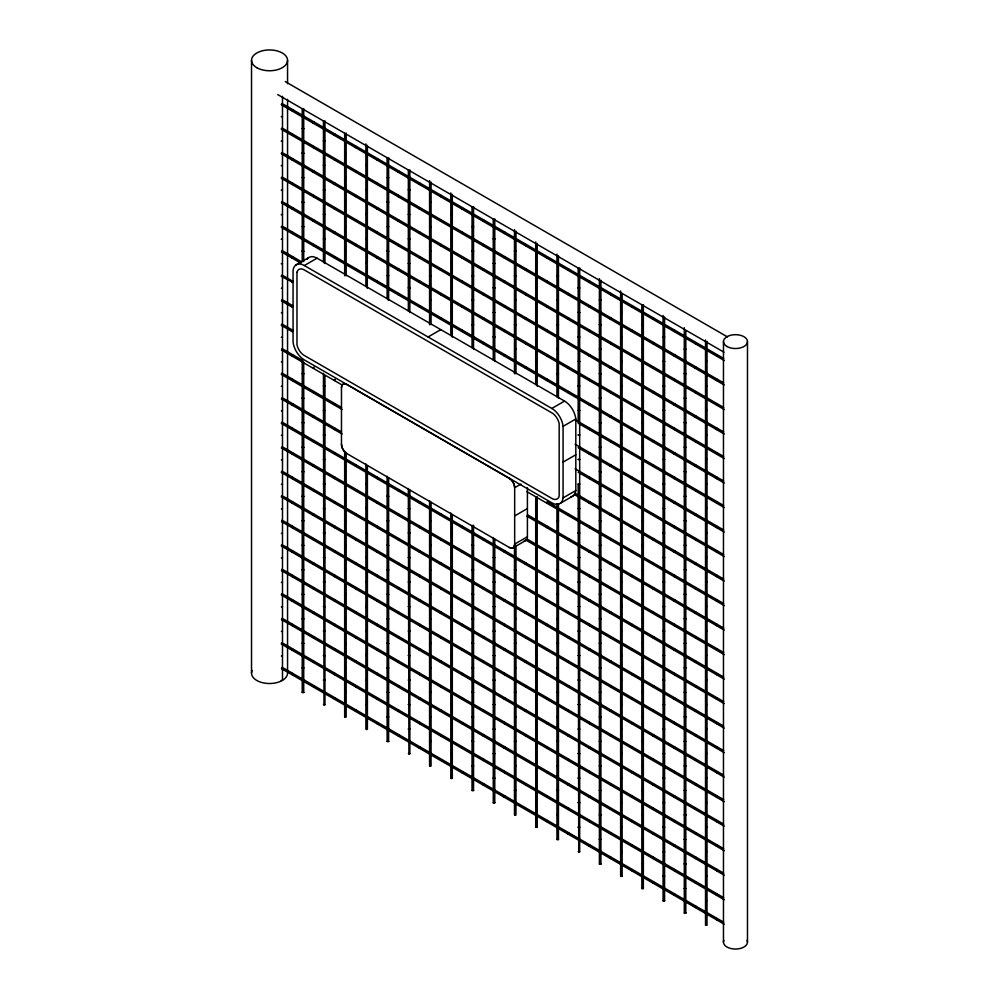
<?xml version="1.0" encoding="UTF-8"?>
<svg xmlns="http://www.w3.org/2000/svg" width="999" height="999" viewBox="0 0 999 999"><rect width="100%" height="100%" fill="white"/><g stroke="black" fill="none" stroke-linecap="round" stroke-linejoin="round"><path stroke-width="1.5" d="M335.327 575.861C334.815 574 333.591 577.922 335.189 576.211M356.556 490.072L355.656 489.985L356.168 490.721M420.229 575.849C419.717 573.988 418.494 577.922 420.092 576.211M441.458 759.69L440.571 759.602L441.083 760.339M505.132 575.849C504.632 573.988 503.409 577.922 504.994 576.211M526.361 759.69L525.474 759.602L525.986 760.339M526.361 808.703L525.474 808.628L525.986 809.352M547.589 673.9L546.815 673.651L546.94 674.7M590.047 575.849C589.56 573.988 588.299 577.922 589.909 576.211M611.276 441.046L610.389 440.959L610.901 441.695M611.276 490.059L610.389 489.985L610.901 490.709M611.276 759.677L610.389 759.602L610.901 760.339M611.276 808.703L610.389 808.628L610.901 809.352M632.492 673.9L631.718 673.651L631.843 674.7M674.949 575.849C674.462 573.988 673.201 577.922 674.812 576.211M696.178 441.046L695.292 440.959L695.804 441.695M696.178 490.059L695.292 489.985L695.804 490.709M696.178 759.677L695.292 759.602L695.804 760.326M696.178 808.703L695.292 808.628L695.804 809.352M717.407 673.9L716.633 673.651L716.758 674.7M282.492 508.591L281.368 508.966M282.492 533.104L281.368 533.478M346.154 275.849L346.178 133.104M282.492 557.604L281.368 557.979M282.492 582.117L281.368 582.492M282.492 606.63L281.368 607.005M282.492 631.143L281.368 631.518M282.492 655.656L281.368 656.031M367.395 145.355L367.295 288.212M282.492 668.343L282.492 680.169L281.219 680.469M302.222 692.419L303.721 692.419L302.222 692.419L302.222 361.963M324.95 694.33L324.95 704.67L324.001 705.094L323.451 373.351M346.178 657.567L346.154 717.045L344.892 717.232L345.229 716.508M452.285 337.125L452.31 194.38M367.395 619.318L367.395 729.183L366.645 729.62L365.896 729.183L365.896 463.998M387.125 741.433L388.623 741.433L387.125 741.433L387.125 476.261M409.852 743.356L409.852 753.696L408.916 754.108L408.354 488.511M431.081 657.567L431.056 766.058L429.795 766.258L430.132 765.534M537.187 386.138L537.212 243.406M452.31 619.318L452.31 778.209L451.56 778.633L450.811 778.209L450.811 513.024M472.04 790.459L473.538 790.459L472.04 790.459L472.04 525.274M493.281 802.821L494.767 802.709L493.281 802.821L493.256 537.524M578.171 484.078L579.67 484.078L578.171 484.078L578.721 852.159L579.67 851.735L579.67 841.395M515.984 657.567L515.959 815.084L514.71 815.271L515.047 814.547M535.739 827.334L537.212 827.222L535.739 827.334L535.714 496.765L526.76 491.595M556.942 839.485L558.441 839.485L556.942 839.485L556.942 503.721M578.171 851.735L579.67 851.735M599.4 863.985L600.899 863.985L599.4 863.985L599.4 278.684M620.641 876.36L622.127 876.248L620.641 876.36L620.616 290.946M641.845 888.498L643.344 888.498L641.845 888.498L641.845 304.683M663.099 900.873L664.572 900.761L663.099 900.873L663.074 315.459M684.303 913.011L685.801 913.011L684.303 913.011L684.303 327.709M707.03 341.446L707.005 925.374L705.744 924.962M335.264 159.353C335.189 157.118 333.379 161.201 335.189 159.528M335.264 208.379C335.189 206.144 333.379 210.227 335.189 208.554M420.179 208.366C420.092 206.144 418.281 210.227 420.092 208.554M335.264 527.01C335.189 524.787 333.379 528.871 335.189 527.185M420.179 527.01C420.092 524.787 418.281 528.871 420.092 527.185M589.997 477.984C589.934 475.761 588.086 479.845 589.909 478.159M589.997 527.01C589.934 524.787 588.086 528.858 589.909 527.185M674.899 477.984C674.837 475.761 673.001 479.845 674.812 478.159M674.899 527.01C674.837 524.787 673.001 528.858 674.812 527.185M589.997 845.654C589.86 843.406 588.136 847.514 589.909 845.828M674.899 845.654C674.762 843.406 673.039 847.514 674.812 845.828M674.899 894.667C674.762 892.432 673.039 896.54 674.812 894.842M335.189 233.054C335.739 230.632 333.104 234.303 335.077 233.217M420.092 233.054C420.641 230.632 418.019 234.303 419.98 233.217M420.092 282.08C420.641 279.658 418.019 283.316 419.98 282.242M504.994 233.054C505.544 230.632 502.922 234.303 504.895 233.217M335.189 600.724C335.714 598.326 333.117 601.947 335.077 600.886M504.994 282.08C505.544 279.658 502.922 283.316 504.895 282.242M420.092 551.698C420.754 549.462 418.007 552.522 419.855 551.997M420.092 600.724C420.629 598.326 418.019 601.947 419.98 600.874M589.909 282.08C590.459 279.683 587.824 283.316 589.797 282.242M504.994 551.698C505.669 549.462 502.909 552.522 504.757 551.997M504.994 600.724C505.531 598.326 502.922 601.947 504.895 600.874M589.909 551.698C590.596 549.462 587.812 552.522 589.672 551.997M589.909 600.711C590.459 598.326 587.824 601.947 589.797 600.874M674.812 551.698C675.499 549.462 672.714 552.522 674.575 551.997M674.812 600.711C675.374 598.326 672.739 601.947 674.7 600.874M281.481 128.297L281.368 129.321M281.481 177.31L281.368 178.346M281.481 226.336L281.368 227.36M292.732 331.106L292.095 331.568L281.743 325.624M281.481 495.954L281.368 496.978M281.481 544.979L281.368 546.003M557.042 300.025L557.892 300.662L557.892 299.825M557.042 349.051L557.892 349.687L557.892 348.851M323.476 704.557L324.95 704.67M641.945 349.051L642.794 349.687L642.794 348.851M641.945 398.077L642.794 398.701L642.794 397.864M408.379 753.583L409.852 753.696M641.945 447.09L642.794 447.727L642.794 446.89M451.024 753.383L451.56 754.133L452.085 753.383M642.07 496.028L642.794 496.753L642.794 495.916M557.042 618.668L557.892 619.305L557.892 618.468M450.836 778.096L452.31 778.209M557.042 667.694L557.892 668.319L557.892 667.482M557.042 716.708L557.892 717.344L557.892 716.508M535.939 753.383L536.463 754.12L537 753.383M641.945 618.668L642.794 619.305L642.794 618.468M535.939 777.896L536.463 778.633L537 777.896M557.042 765.734L557.892 766.37L557.892 765.534M535.939 802.409L536.463 803.146L537 802.409M641.945 667.694L642.794 668.319L642.794 667.482M641.945 716.708L642.794 717.344L642.794 716.508M620.841 777.896L621.378 778.633L621.902 777.896M641.945 765.734L642.794 766.37L642.794 765.534M620.841 802.409L621.378 803.146L621.902 802.409M620.841 826.922L621.378 827.659L621.902 826.922M620.841 851.423L621.378 852.172L621.902 851.423M705.744 777.896L706.281 778.633L706.805 777.896M705.744 802.409L706.281 803.146L706.805 802.409M705.744 826.922L706.281 827.659L706.805 826.922M705.744 851.423L706.281 852.172L706.805 851.423M705.744 875.936L706.281 876.672L706.805 875.936M705.744 900.449L706.281 901.185L706.805 900.449M281.606 275.225L281.281 276.311M292.62 282.242L281.743 276.598M281.606 593.868L281.368 595.029M281.606 642.881L281.281 643.968M366.121 165.135L366.645 165.871L367.182 165.135M366.121 189.648L366.645 190.384L367.182 189.648M366.121 214.148L366.645 214.897L367.182 214.148M366.121 238.661L366.645 239.398L367.182 238.661M366.121 263.174L366.645 263.911L367.182 263.174M451.024 214.148L451.56 214.897L452.085 214.148M451.024 238.661L451.56 239.398L452.085 238.661M451.024 263.174L451.56 263.911L452.085 263.174M451.024 287.687L451.56 288.424L452.085 287.687M451.024 312.2L451.56 312.937L452.085 312.2M535.939 263.174L536.463 263.911L537 263.174M535.939 287.687L536.463 288.424L537 287.687M535.939 312.2L536.463 312.937L537 312.2M535.939 336.7L536.463 337.45L537 336.7M366.121 483.766L366.645 484.515L367.182 483.766M535.939 361.213L536.463 361.95L537 361.213M620.841 312.188L621.378 312.937L621.902 312.188M366.121 508.279L366.645 509.015L367.182 508.279M620.841 336.7L621.378 337.45L621.902 336.7M366.121 532.792L366.645 533.528L367.182 532.792M620.841 361.213L621.378 361.95L621.902 361.213M366.121 557.305L366.645 558.041L367.182 557.305M620.841 385.726L621.378 386.463L621.902 385.726M366.121 581.818L366.645 582.554L367.182 581.818M451.024 532.792L451.56 533.528L452.085 532.792M620.841 410.239L621.378 410.976L621.902 410.239M366.121 606.318L366.645 607.067L367.182 606.318M705.744 361.213L706.281 361.95L706.805 361.213M451.024 557.305L451.56 558.041L452.085 557.305M620.841 434.752L621.378 435.489L621.902 434.752M366.121 630.831L366.645 631.58L367.182 630.831M535.939 508.279L536.463 509.015L537 508.279M705.744 385.726L706.281 386.463L706.805 385.726M451.024 581.818L451.56 582.554L452.085 581.818M620.841 459.253L621.378 460.002L621.902 459.253M366.121 655.344L366.645 656.081L367.182 655.344M535.939 532.792L536.463 533.528L537 532.792M705.744 410.239L706.281 410.976L706.805 410.239M451.024 606.318L451.56 607.067L452.085 606.318M620.841 483.766L621.378 484.503L621.902 483.766M366.121 679.857L366.645 680.594L367.182 679.857M535.939 557.305L536.463 558.041L537 557.305M705.744 434.752L706.281 435.489L706.805 434.752M451.024 630.831L451.56 631.568L452.085 630.831M620.841 508.279L621.378 509.015L621.902 508.279M366.121 704.37L366.645 705.107L367.182 704.37M535.939 581.818L536.463 582.554L537 581.818M705.744 459.253L706.281 460.002L706.805 459.253M451.024 655.344L451.56 656.081L452.085 655.344M620.841 532.792L621.378 533.528L621.902 532.792M535.939 606.318L536.463 607.067L537 606.318M705.744 483.766L706.281 484.503L706.805 483.766M451.024 679.857L451.56 680.594L452.085 679.857M620.841 557.305L621.378 558.041L621.902 557.305M535.939 630.831L536.463 631.568L537 630.831M705.744 508.279L706.281 509.015L706.805 508.279M451.024 704.37L451.56 705.107L452.085 704.37M620.841 581.805L621.378 582.554L621.902 581.805M535.939 655.344L536.463 656.081L537 655.344M705.744 532.792L706.281 533.528L706.805 532.792M451.024 728.883L451.56 729.62L452.085 728.883M620.841 606.318L621.378 607.067L621.902 606.318M535.939 679.857L536.463 680.594L537 679.857M705.744 557.305L706.281 558.041L706.805 557.305M620.841 630.831L621.378 631.568L621.902 630.831M535.939 704.37L536.463 705.107L537 704.37M705.744 581.805L706.281 582.554L706.805 581.805M620.841 655.344L621.378 656.081L621.902 655.344M535.939 728.87L536.463 729.62L537 728.87M705.744 606.318L706.281 607.055L706.805 606.318M620.841 679.857L621.378 680.594L621.902 679.857M705.744 630.831L706.281 631.568L706.805 630.831M620.841 704.37L621.378 705.107L621.902 704.37M705.744 655.344L706.281 656.081L706.805 655.344M620.841 728.87L621.378 729.62L621.902 728.87M705.744 679.857L706.281 680.594L706.805 679.857M620.841 753.383L621.378 754.12L621.902 753.383M557.155 814.66L557.892 815.384L557.892 814.547M705.744 704.37L706.281 705.107L706.805 704.37M705.744 728.87L706.281 729.62L706.805 728.87M705.744 753.383L706.281 754.12L706.805 753.383M642.07 814.66L642.794 815.384L642.794 814.547M281.743 324.151L281.281 325.324M313.723 368.169L313.124 367.607L314.098 367.195M483.541 319.143L482.942 318.594L483.916 318.169M568.443 319.143L567.844 318.581L568.818 318.169M653.346 319.143L652.747 318.581L653.721 318.169M313.723 686.8L313.124 686.251L314.098 685.838M398.626 686.8L398.027 686.251L399.001 685.838M483.541 686.8L482.942 686.251L483.916 685.838M568.443 686.8L567.844 686.251L568.818 685.838M653.346 686.8L652.747 686.251L653.721 685.838M295.866 265.022L308.604 257.667M575.811 490.546L563.074 497.902A16.046 9.266 60 0 1 551.823 502.809L304.32 359.902A16.046 9.266 60 0 1 293.069 342.02L293.069 270.442A16.046 9.266 60 0 1 304.32 265.547L317.058 258.192L564.56 401.086A16.046 9.266 60 0 1 575.811 418.981L575.811 490.546A16.046 9.266 60 0 1 570.966 496.865M428.072 336.988L440.809 329.633M304.32 265.547L551.823 408.441L564.56 401.086M563.074 497.902L563.074 426.336L575.811 418.981M521.041 484.053L514.672 487.724L514.672 544.193A7.817 4.508 60 0 1 509.365 547.502L346.778 453.534A7.505 4.333 60 0 1 341.471 444.193L341.471 387.724A7.817 4.508 60 0 1 346.778 384.415L509.365 478.384A7.817 4.508 60 0 1 514.672 487.824A7.505 4.333 60 0 0 509.365 478.296M563.074 462.112L575.811 454.757M514.672 515.921L527.41 508.566M560.277 503.321L573.014 495.966M527.41 487.799L527.41 536.75L514.672 544.105A7.505 4.333 60 0 1 509.365 547.415M513.199 547.739L525.936 540.384M642.22 544.979C640.784 546.178 644.692 545.704 642.794 544.93M642.22 863.611C640.771 864.747 644.705 864.422 642.794 863.573M398.489 270.217L398.114 269.393L399.026 269.305M483.404 270.217L483.017 269.393L483.928 269.305M281.88 373.114L281.281 374.35M568.306 270.217L567.932 269.393L568.831 269.305M281.88 422.127L281.281 423.376M313.586 637.886L313.124 637.225L314.098 636.813M398.489 637.886L398.027 637.225L399.001 636.813M483.404 637.886L482.942 637.225L483.916 636.813M568.306 637.874L567.844 637.225L568.818 636.813M653.209 637.874L652.747 637.225L653.721 636.813M345.229 177.273C343.356 178.059 347.215 178.521 345.804 177.322M345.229 250.811L345.055 251.598L346.079 251.011M430.132 250.811L429.957 251.598L430.981 251.011M430.132 299.825L429.957 300.624L430.981 300.025M515.047 299.825L515.047 300.662L515.884 300.025M515.047 348.851L514.86 349.638L515.884 349.051M345.229 495.916L345.229 496.753L345.954 496.028M345.229 544.93C343.294 545.916 347.552 545.916 345.617 544.93M430.132 544.93C428.196 545.978 432.467 545.879 430.519 544.93M345.229 569.442L345.055 570.242L346.079 569.642M557.492 544.93C555.556 545.978 559.827 545.879 557.892 544.93M345.229 618.468L345.055 619.255L346.079 618.668M430.132 618.468L429.957 619.255L430.981 618.668M515.047 618.468L514.86 619.255L515.884 618.668M345.229 667.494L345.055 668.281L346.079 667.694M430.132 667.482L429.957 668.281L430.981 667.694M515.047 667.482L514.86 668.281L515.884 667.694M430.132 716.508L429.957 717.307L430.981 716.708M515.047 716.508L514.86 717.307L515.959 716.82M515.047 765.534L514.86 766.32L515.959 765.833M282.005 103.484L281.231 104.62M282.005 152.497L281.231 153.634M282.005 201.523L281.481 202.884M282.118 250.574L281.481 251.91M282.118 299.6L281.481 300.936M281.743 301.111L291.983 307.03L292.732 306.593L292.732 305.719L282.492 299.812L282.492 276.174M282.118 348.614L281.481 349.95M292.22 356.069L291.983 355.182L292.882 355.095M546.94 356.069L546.815 355.02L547.614 355.082M631.843 356.069L631.718 355.02L632.517 355.082M716.758 356.069L716.633 355.02L717.419 355.082M292.22 405.094L292.095 404.046L292.882 404.108M631.843 405.082L631.718 404.033L632.517 404.108M716.758 405.082L716.52 404.195L717.419 404.108M282.005 471.141L281.231 472.277M282.005 520.154L281.606 521.515M547.34 501.773L546.703 503.109L547.452 501.81L556.418 506.98M282.005 569.18L281.481 570.554M282.118 667.257L281.481 668.593M377.123 723.726L376.998 722.677L377.797 722.752M462.038 723.726L461.9 722.677L462.699 722.752M546.94 723.726L546.703 722.839L547.614 722.752M631.843 723.726L631.605 722.839L632.517 722.752M716.758 723.726L716.633 722.677L717.419 722.752M462.038 772.751L461.8 771.865L462.699 771.765M546.94 772.751L546.703 771.865L547.614 771.765M631.843 772.751L631.605 771.865L632.517 771.765M716.758 772.751L716.52 771.852L717.419 771.765M324.2 263.049L324.85 263.261M388.074 299.825L388.623 300.249L388.623 165.871M281.368 288.361L282.467 287.874M281.368 312.874L282.467 312.387M281.368 337.387L282.467 336.9M281.368 361.9L282.467 361.413M281.368 386.413L282.467 385.926M281.368 410.926L282.467 410.439M281.368 435.427L282.467 434.94M281.368 459.94L282.467 459.453M281.368 484.453L282.467 483.966M292.819 281.293L292.095 282.542M292.732 305.719L292.095 307.055M292.819 330.319L292.095 331.568M281.368 398.938L282.205 397.714M281.368 447.964L282.205 446.74M282.118 618.231L281.481 619.567M281.219 116.721L282.467 116.309M281.219 141.234L282.467 140.822M281.219 165.747L282.467 165.322M281.219 190.26L282.467 189.835M281.219 214.76L282.467 214.348M281.219 239.273L282.467 238.861M281.219 263.786L282.467 263.374M285.252 81.593L727.459 336.9M277.747 94.593L724 352.222M345.429 140.06L282.492 103.734L282.492 96.341M346.178 140.497L366.645 152.31M367.395 152.747L430.332 189.086M431.081 189.51L451.56 201.336M452.31 201.773L515.234 238.099M515.984 238.536L556.418 261.875M557.692 262.612L641.321 310.889M642.594 311.638L723.663 358.441M281.743 105.032L724.2 360.477M366.645 176.823L282.492 128.234L282.492 104.595M367.395 177.26L451.56 225.849M452.31 226.286L536.463 274.862M537.212 275.299L556.418 286.388M557.692 287.125L621.378 323.888M622.127 324.325L641.321 335.402M642.594 336.139L706.281 372.914M707.03 373.339L723.663 382.942M281.743 129.533L724.2 384.99M345.429 189.086L282.492 152.747L282.492 129.108M346.178 189.51L366.645 201.336M367.395 201.773L430.332 238.099M431.081 238.536L515.234 287.125M515.984 287.562L556.418 310.889M557.692 311.638L641.321 359.915M642.594 360.651L723.663 407.455M281.743 154.046L724.2 409.503M366.645 225.849L282.492 177.26L282.492 153.621M367.395 226.286L451.56 274.862M452.31 275.299L536.463 323.888M537.212 324.325L556.418 335.402M557.692 336.139L621.378 372.914M622.127 373.339L641.321 384.428M642.594 385.164L706.281 421.928M707.03 422.365L723.663 431.968M281.743 178.559L724.2 434.003M345.429 238.099L282.492 201.773L282.492 178.122M346.178 238.536L430.332 287.125M431.081 287.562L556.418 359.915M557.692 360.651L641.321 408.941M642.594 409.677L723.663 456.481M281.743 203.072L724.2 458.516M366.645 274.875L282.492 226.286L282.492 202.635M367.395 275.299L451.56 323.888M452.31 324.325L536.463 372.914M537.212 373.339L556.418 384.428M557.692 385.164L621.378 421.928M622.127 422.365L641.321 433.454M642.594 434.19L706.281 470.954M707.03 471.391L723.663 480.994M281.743 227.585L724.2 483.029M301.686 261.875L282.492 250.786L282.492 227.148M575.074 419.717L641.321 457.954M642.594 458.703L706.281 495.467M707.03 495.891L723.663 505.506M281.743 252.098L300.936 263.174M578.171 423.226L724.2 507.542M292.732 281.219L282.492 275.299L282.492 251.661M575.074 444.23L621.378 470.954M622.127 471.391L641.321 482.467M642.594 483.204L706.281 519.98M707.03 520.404L723.663 530.007M578.171 447.739L724.2 532.055M575.074 468.731L621.378 495.467M622.127 495.891L641.321 506.98M642.594 507.717L706.281 544.48M707.03 544.917L723.663 554.52M578.171 472.252L724.2 556.555M292.732 330.232L282.492 324.325L282.492 300.687M575.074 493.244L621.378 519.98M622.127 520.404L641.321 531.493M642.594 532.23L723.663 579.033M574.325 494.542L724.2 581.068M302.972 360.651L282.492 348.838L282.492 325.187M557.692 507.717L621.378 544.48M622.127 544.917L641.321 556.006M642.594 556.743L706.281 593.506M707.03 593.943L723.663 603.546M281.743 350.137L342.108 384.99M536.463 497.202L724.2 605.581M341.583 407.467L282.492 373.351L282.492 349.7M527.509 514.797L536.463 519.98M537.212 520.404L556.418 531.493M557.692 532.23L641.321 580.506M642.594 581.256L723.663 628.059M281.743 374.65L342.108 409.503M526.76 516.108L724.2 630.094M341.583 431.968L282.492 397.852L282.492 374.213M527.509 539.31L536.463 544.48M537.212 544.917L556.418 556.006M557.692 556.743L621.378 593.506M622.127 593.943L641.321 605.019M642.594 605.756L706.281 642.532M707.03 642.956L723.663 652.559M281.743 399.15L342.108 434.016M525.474 539.872L724.2 654.607M345.429 458.703L282.492 422.365L282.492 398.726M346.178 459.128L366.645 470.954M367.395 471.391L430.332 507.717M431.081 508.154L451.56 519.98M452.31 520.404L515.234 556.743M515.984 557.18L536.463 568.993M537.212 569.43L556.418 580.506M557.692 581.256L641.321 629.532M642.594 630.269L723.663 677.072M281.743 423.663L724.2 679.12M366.645 495.467L282.492 446.878L282.492 423.239M367.395 495.904L451.56 544.492M452.31 544.917L536.463 593.506M537.212 593.943L556.418 605.019M557.692 605.756L621.378 642.532M622.127 642.956L641.321 654.045M642.594 654.782L706.281 691.545M707.03 691.982L723.663 701.585M281.743 448.176L724.2 703.621M345.429 507.717L282.492 471.391L282.492 447.739M346.178 508.154L366.645 519.98M367.395 520.404L430.332 556.743M431.081 557.18L451.56 568.993M452.31 569.43L515.234 605.769M515.984 606.193L556.418 629.532M557.692 630.269L641.321 678.558M642.594 679.295L723.663 726.098M281.743 472.689L724.2 728.134M366.645 544.492L282.492 495.904L282.492 472.252M367.395 544.917L451.56 593.506M452.31 593.943L536.463 642.532M537.212 642.956L556.418 654.045M557.692 654.782L621.378 691.545M622.127 691.982L641.321 703.071M642.594 703.808L706.281 740.571M707.03 741.008L723.663 750.611M281.743 497.202L724.2 752.647M345.429 556.743L282.492 520.404L282.492 496.765M346.178 557.18L366.645 568.993M367.395 569.43L430.332 605.769M431.081 606.193L556.418 678.558M557.692 679.295L641.321 727.572M642.594 728.321L723.663 775.124M281.743 521.715L724.2 777.16M366.645 593.506L282.492 544.917L282.492 521.278M367.395 593.943L451.56 642.532M452.31 642.956L536.463 691.545M537.212 691.982L556.418 703.071M557.692 703.808L621.378 740.571M622.127 741.008L641.321 752.085M642.594 752.821L706.281 789.597M707.03 790.022L723.663 799.625M281.743 546.216L724.2 801.673M345.429 605.769L282.492 569.43L282.492 545.791M346.178 606.193L556.418 727.572M557.692 728.321L641.321 776.598M642.594 777.334L723.663 824.138M281.743 570.729L724.2 826.173M366.645 642.532L282.492 593.943L282.492 570.304M367.395 642.969L451.56 691.545M452.31 691.982L536.463 740.571M537.212 741.008L556.418 752.085M557.692 752.821L621.378 789.597M622.127 790.022L641.321 801.111M642.594 801.847L706.281 838.611M707.03 839.048L723.663 848.651M281.743 595.242L724.2 850.686M556.418 776.598L282.492 618.456L282.492 594.805M557.692 777.334L641.321 825.624M642.594 826.36L706.281 863.124M707.03 863.561L723.663 873.163M281.743 619.755L724.2 875.199M366.645 691.545L282.492 642.969L282.492 619.318M367.395 691.982L451.56 740.571M452.31 741.008L515.234 777.334M515.984 777.771L536.463 789.597M537.212 790.022L556.418 801.111M557.692 801.847L621.378 838.611M622.127 839.048L641.321 850.124M642.594 850.873L706.281 887.636M707.03 888.061L723.663 897.676M281.743 644.268L724.2 899.712M556.418 825.624L282.492 667.469L282.492 643.831M557.692 826.36L621.378 863.124M622.127 863.561L641.321 874.637M642.594 875.374L706.281 912.149M707.03 912.574L723.663 922.189M281.743 668.781L724.2 924.225M431.056 324.65L431.081 289.897M747.477 341.608L747.477 942.119M723.463 341.608L723.463 942.119M705.531 339.96L705.531 925.261M685.801 330.669L685.801 361.089M685.801 361.95L685.801 483.641M685.801 484.503L685.801 532.667M685.801 533.528L685.801 581.68M685.801 582.554L685.801 607.055M685.801 608.541L685.801 630.706M685.801 631.568L685.801 656.081M685.801 657.554L685.801 679.732M685.801 680.594L685.801 728.746M685.801 729.62L685.801 802.284M685.801 803.146L685.801 851.298M685.801 852.172L685.801 900.324M685.801 901.185L685.801 913.011M664.572 316.933L664.572 325.187M664.572 326.661L664.572 348.838M664.572 349.7L664.572 374.213M664.572 375.686L664.572 397.852M664.572 398.726L664.572 423.226M664.572 424.712L664.572 446.878M664.572 447.739L664.572 472.252M664.572 473.726L664.572 618.456M664.572 619.318L664.572 667.469M664.572 668.343L664.572 692.844M664.572 694.33L664.572 716.495M664.572 717.357L664.572 741.87M664.572 743.343L664.572 765.509M664.572 766.383L664.572 790.896M664.572 792.369L664.572 839.909M664.572 841.395L664.572 900.761M643.344 304.683L643.344 483.641M643.344 484.503L643.344 532.667M643.344 533.528L643.344 802.284M643.344 803.146L643.344 851.298M643.344 852.172L643.344 888.498M622.127 293.906L622.127 876.248M600.899 280.17L600.899 288.424M600.899 289.897L600.899 312.063M600.899 312.937L600.899 361.089M600.899 361.95L600.899 483.641M600.899 484.503L600.899 532.667M600.899 533.528L600.899 581.68M600.899 582.554L600.899 607.067M600.899 608.541L600.899 630.706M600.899 631.568L600.899 656.081M600.899 657.567L600.899 679.732M600.899 680.594L600.899 728.746M600.899 729.62L600.899 802.284M600.899 803.146L600.899 851.298M600.899 852.172L600.899 863.985M579.67 267.907L579.67 299.812M579.67 300.674L579.67 325.187M579.67 326.661L579.67 348.838M579.67 349.7L579.67 374.213M579.67 375.686L579.67 397.852M579.67 398.726L579.67 423.226M579.67 424.712L579.67 446.878M579.67 447.739L579.67 472.252M579.67 473.726L579.67 618.456M579.67 619.318L579.67 667.469M579.67 668.343L579.67 692.844M579.67 694.33L579.67 716.495M579.67 717.357L579.67 741.87M579.67 743.343L579.67 765.509M579.67 766.383L579.67 790.896M579.67 792.369L579.67 814.535M579.67 815.409L579.67 839.909M578.171 267.907L578.171 422.365M558.441 255.657L558.441 398.289M558.441 503.721L558.441 532.667M558.441 533.528L558.441 802.284M558.441 803.146L558.441 839.485M556.942 254.183L556.942 396.815M537.212 496.765L537.212 827.222M535.714 241.92L535.714 384.553M515.984 231.144L515.984 239.398M515.984 240.884L515.984 288.424M515.984 289.897L515.984 373.776M515.984 545.354L515.984 607.067M515.984 608.541L515.984 656.081M514.485 229.67L514.485 373.776M514.485 545.354L514.485 814.972M494.767 218.893L494.767 299.812M494.767 300.674L494.767 325.187M494.767 326.673L494.767 348.838M494.767 349.7L494.767 361.526M494.767 539.01L494.767 618.456M494.767 619.318L494.767 667.469M494.767 668.343L494.767 692.844M494.767 694.33L494.767 716.495M494.767 717.357L494.767 741.87M494.767 743.343L494.767 765.521M494.767 766.383L494.767 790.896M494.767 792.369L494.767 802.709M493.256 218.893L493.256 360.04M473.538 206.631L473.538 349.263M473.538 525.274L473.538 532.667M473.538 533.528L473.538 790.459M472.04 206.631L472.04 347.789M452.31 514.497L452.31 618.456M450.811 192.907L450.811 335.539M431.081 182.13L431.081 239.398M431.081 240.884L431.081 288.424M431.081 502.247L431.081 607.067M431.081 608.541L431.081 656.081M429.582 180.644L429.582 324.762M429.582 500.761L429.582 765.946M409.852 169.867L409.852 299.812M409.852 300.674L409.852 312.5M409.852 489.985L409.852 618.456M409.852 619.318L409.852 667.469M409.852 668.343L409.852 692.856M409.852 694.33L409.852 716.495M409.852 717.357L409.852 741.87M408.354 169.867L408.354 311.026M388.623 157.617L388.623 165.01M388.623 477.734L388.623 483.641M388.623 484.515L388.623 532.667M388.623 533.528L388.623 741.433M387.125 157.617L387.125 298.763M367.395 465.472L367.395 618.456M365.896 143.881L365.896 286.513M346.178 453.221L346.178 607.067M346.178 608.541L346.178 656.081M344.667 133.104L344.667 275.736M344.667 451.748L344.667 716.932M324.95 120.854L324.95 128.234M324.95 129.108L324.95 263.486M324.95 375.686L324.95 397.852M324.95 398.726L324.95 423.239M324.95 424.712L324.95 446.878M324.95 447.739L324.95 472.252M324.95 473.738L324.95 618.456M324.95 619.318L324.95 667.469M324.95 668.343L324.95 692.856M323.451 120.854L323.451 262M303.721 108.591L303.721 115.984M303.721 116.846L303.721 165.01M303.721 165.871L303.721 261.576M303.721 361.963L303.721 483.641M303.721 484.515L303.721 692.419M302.222 108.591L302.222 261.576M287.55 60.352L287.55 83.741M287.55 99.326L287.55 673.114A18.007 10.402 0 0 1 267.183 683.428A18.007 10.402 0 0 1 252.135 670.429M251.523 60.352L251.523 673.114M551.823 408.441A16.046 9.266 60 0 1 563.074 426.336M307.043 259.34A16.046 9.266 60 0 1 317.058 258.192M346.778 453.534A7.817 4.508 60 0 1 341.471 444.105M527.41 536.75A7.505 4.333 60 0 1 524.188 540.771M341.471 387.812A7.505 4.333 60 0 1 346.778 384.503M747.065 940.321A12.013 6.931 0 0 1 735.464 949.05A12.013 6.931 0 0 1 723.863 940.321M291.845 110.427C292.695 112.25 293.219 107.979 291.845 110.427M291.845 134.94C292.695 136.763 293.219 132.48 291.845 134.94M291.845 159.453C292.695 161.276 293.219 156.993 291.845 159.453M291.845 183.953C292.695 185.777 293.219 181.506 291.845 183.953M291.845 208.466C292.695 210.29 293.219 206.019 291.845 208.466M291.845 232.979C292.695 234.815 293.219 230.494 291.845 232.979M291.845 257.492C292.695 259.328 293.219 255.007 291.845 257.492M313.074 122.677C313.911 124.5 314.448 120.23 313.074 122.677M313.074 147.19C313.911 149.013 314.448 144.743 313.074 147.19M313.074 171.703C313.911 173.526 314.448 169.256 313.074 171.703M291.845 380.045C292.695 381.88 293.219 377.56 291.845 380.045M313.074 196.216C313.911 198.039 314.448 193.756 313.074 196.216M313.074 220.729C313.923 222.54 314.41 218.319 313.074 220.729M291.845 429.071C292.695 430.894 293.219 426.61 291.845 429.071M313.074 245.23C313.923 247.053 314.41 242.819 313.074 245.23M291.845 453.571C292.695 455.394 293.219 451.123 291.845 453.571M291.845 478.084C292.695 479.907 293.219 475.636 291.845 478.084M291.845 502.597C292.695 504.42 293.219 500.149 291.845 502.597M291.845 527.11C292.695 528.933 293.219 524.662 291.845 527.11M334.303 134.94C335.14 136.763 335.676 132.48 334.303 134.94M291.845 551.623C292.695 553.446 293.219 549.163 291.845 551.623M291.845 576.136C292.695 577.946 293.219 573.676 291.845 576.136M334.303 183.953C335.14 185.777 335.676 181.506 334.303 183.953M313.074 392.295C313.923 394.118 314.41 389.885 313.074 392.295M291.845 600.636C292.695 602.459 293.219 598.189 291.845 600.636M313.074 416.808C313.923 418.618 314.41 414.398 313.074 416.808M291.845 625.149C292.695 626.972 293.219 622.702 291.845 625.149M313.074 441.321C313.923 443.131 314.41 438.911 313.074 441.321M291.845 649.662C292.695 651.485 293.219 647.215 291.845 649.662M334.303 257.492C335.152 259.328 335.676 255.007 334.303 257.492M313.074 465.834C313.923 467.657 314.398 463.411 313.074 465.834M291.845 674.175C292.695 675.998 293.219 671.715 291.845 674.175M313.074 490.347C313.923 492.157 314.398 487.912 313.074 490.347M313.074 514.847C313.911 516.67 314.448 512.4 313.074 514.847M313.074 539.36C313.911 541.183 314.448 536.913 313.074 539.36M355.519 147.19C356.368 149.013 356.905 144.743 355.519 147.19M313.074 563.873C313.911 565.696 314.448 561.426 313.074 563.873M355.519 171.703C356.368 173.526 356.905 169.256 355.519 171.703M334.303 380.045C335.152 381.88 335.676 377.56 334.303 380.045M313.074 588.386C313.911 590.209 314.448 585.938 313.074 588.386M355.519 196.216C356.368 198.039 356.905 193.756 355.519 196.216M334.303 404.558C335.152 406.393 335.676 402.06 334.303 404.558M313.074 612.899C313.911 614.722 314.448 610.439 313.074 612.899M355.519 220.729C356.381 222.54 356.868 218.319 355.519 220.729M334.303 429.071C335.14 430.894 335.676 426.61 334.303 429.071M355.519 245.23C356.381 247.053 356.868 242.819 355.519 245.23M334.303 453.571C335.14 455.394 335.676 451.123 334.303 453.571M313.074 661.912C313.911 663.736 314.448 659.465 313.074 661.912M355.519 269.742C356.381 271.566 356.868 267.332 355.519 269.742M334.303 478.084C335.14 479.907 335.676 475.636 334.303 478.084M334.303 502.597C335.14 504.42 335.676 500.149 334.303 502.597M334.303 551.623C335.14 553.446 335.676 549.163 334.303 551.623M376.748 159.453C377.597 161.264 378.134 156.993 376.748 159.453M376.748 183.953C377.597 185.777 378.134 181.506 376.748 183.953M376.748 208.466C377.597 210.29 378.134 206.019 376.748 208.466M334.303 625.149C335.14 626.972 335.676 622.702 334.303 625.149M376.748 232.979C377.597 234.815 378.122 230.494 376.748 232.979M334.303 649.662C335.14 651.485 335.676 647.215 334.303 649.662M376.748 257.492C377.597 259.328 378.122 255.007 376.748 257.492M355.519 465.834C356.368 467.657 356.855 463.411 355.519 465.834M334.303 674.175C335.14 675.998 335.676 671.715 334.303 674.175M376.748 282.005C377.597 283.841 378.122 279.508 376.748 282.005M334.303 698.688C335.152 700.499 335.639 696.266 334.303 698.688M355.519 514.847C356.368 516.67 356.905 512.4 355.519 514.847M355.519 539.36C356.368 541.183 356.905 536.913 355.519 539.36M355.519 563.873C356.368 565.696 356.905 561.426 355.519 563.873M397.977 171.703C398.826 173.526 399.363 169.256 397.977 171.703M355.519 588.386C356.368 590.209 356.905 585.938 355.519 588.386M397.977 196.216C398.826 198.039 399.363 193.756 397.977 196.216M355.519 612.899C356.368 614.722 356.905 610.439 355.519 612.899M397.977 220.729C398.838 222.54 399.313 218.306 397.977 220.729M355.519 637.412C356.368 639.223 356.905 634.952 355.519 637.412M397.977 245.23C398.838 247.053 399.313 242.819 397.977 245.23M355.519 661.912C356.368 663.736 356.905 659.465 355.519 661.912M376.748 478.084C377.597 479.907 378.134 475.636 376.748 478.084M355.519 686.425C356.368 688.249 356.905 683.978 355.519 686.425M397.977 294.255C398.838 296.066 399.313 291.845 397.977 294.255M376.748 502.597C377.597 504.42 378.134 500.149 376.748 502.597M355.519 710.938C356.368 712.774 356.905 708.453 355.519 710.938M376.748 527.11C377.597 528.933 378.134 524.65 376.748 527.11M376.748 551.623C377.597 553.446 378.134 549.163 376.748 551.623M376.748 576.123C377.597 577.946 378.134 573.676 376.748 576.123M419.205 183.953C420.055 185.777 420.591 181.506 419.205 183.953M376.748 600.636C377.597 602.459 378.134 598.189 376.748 600.636M376.748 625.149C377.597 626.972 378.134 622.702 376.748 625.149M376.748 649.662C377.597 651.485 378.134 647.215 376.748 649.662M419.205 257.492C420.055 259.328 420.579 254.995 419.205 257.492M376.748 674.175C377.597 675.998 378.134 671.715 376.748 674.175M397.977 490.347C398.826 492.157 399.313 487.912 397.977 490.347M376.748 698.688C377.61 700.499 378.084 696.266 376.748 698.688M419.205 306.506C420.055 308.341 420.579 304.021 419.205 306.506M397.977 514.847C398.826 516.67 399.363 512.4 397.977 514.847M397.977 539.36C398.826 541.183 399.363 536.913 397.977 539.36M397.977 563.873C398.826 565.696 399.363 561.426 397.977 563.873M397.977 588.386C398.826 590.209 399.363 585.926 397.977 588.386M440.434 196.216C441.283 198.039 441.808 193.756 440.434 196.216M397.977 612.899C398.826 614.722 399.363 610.439 397.977 612.899M440.434 220.729C441.283 222.54 441.77 218.306 440.434 220.729M440.434 245.23C441.283 247.053 441.77 242.819 440.434 245.23M397.977 661.912C398.826 663.736 399.363 659.465 397.977 661.912M440.434 269.742C441.283 271.553 441.77 267.332 440.434 269.742M440.434 294.255C441.283 296.066 441.77 291.845 440.434 294.255M419.205 502.597C420.055 504.42 420.591 500.149 419.205 502.597M397.977 710.938C398.826 712.774 399.35 708.453 397.977 710.938M440.434 318.768C441.283 320.579 441.77 316.358 440.434 318.768M397.977 735.451C398.826 737.287 399.35 732.954 397.977 735.451M461.663 208.466C462.5 210.29 463.037 206.019 461.663 208.466M419.205 625.149C420.055 626.972 420.591 622.702 419.205 625.149M461.663 232.979C462.512 234.815 463.037 230.494 461.663 232.979M419.205 649.662C420.055 651.485 420.591 647.215 419.205 649.662M461.663 257.492C462.512 259.328 463.037 254.995 461.663 257.492M419.205 674.175C420.055 675.998 420.591 671.715 419.205 674.175M461.663 282.005C462.512 283.841 463.037 279.508 461.663 282.005M419.205 698.688C420.055 700.499 420.542 696.266 419.205 698.688M461.663 306.506C462.512 308.341 463.037 304.021 461.663 306.506M440.434 514.847C441.283 516.67 441.808 512.4 440.434 514.847M419.205 723.189C420.055 725.012 420.542 720.779 419.205 723.189M461.663 331.019C462.512 332.854 463.037 328.534 461.663 331.019M440.434 539.36C441.283 541.183 441.808 536.913 440.434 539.36M419.205 747.702C420.055 749.512 420.542 745.291 419.205 747.702M440.434 563.873C441.283 565.696 441.808 561.426 440.434 563.873M440.434 588.386C441.283 590.209 441.808 585.926 440.434 588.386M440.434 612.899C441.283 614.722 441.808 610.439 440.434 612.899M482.879 220.729C483.728 222.54 484.265 218.269 482.879 220.729M440.434 637.399C441.283 639.223 441.808 634.952 440.434 637.399M482.879 245.23C483.741 247.053 484.228 242.819 482.879 245.23M440.434 661.912C441.283 663.736 441.808 659.465 440.434 661.912M440.434 686.425C441.283 688.249 441.808 683.978 440.434 686.425M482.879 294.255C483.741 296.066 484.228 291.845 482.879 294.255M440.434 710.938C441.283 712.774 441.808 708.453 440.434 710.938M461.663 527.11C462.5 528.933 463.037 524.65 461.663 527.11M440.434 735.451C441.283 737.287 441.808 732.954 440.434 735.451M482.879 343.281C483.741 345.092 484.228 340.871 482.879 343.281M461.663 551.623C462.5 553.446 463.037 549.163 461.663 551.623M461.663 576.123C462.5 577.946 463.037 573.676 461.663 576.123M461.663 600.636C462.5 602.459 463.037 598.189 461.663 600.636M461.663 625.149C462.5 626.972 463.037 622.702 461.663 625.149M461.663 649.662C462.5 651.485 463.037 647.202 461.663 649.662M504.108 257.492C504.957 259.328 505.482 254.995 504.108 257.492M461.663 674.175C462.5 675.998 463.037 671.715 461.663 674.175M461.663 698.688C462.5 700.499 463.037 696.228 461.663 698.688M504.108 306.506C504.957 308.341 505.482 304.021 504.108 306.506M504.108 331.019C504.957 332.854 505.482 328.534 504.108 331.019M482.879 539.36C483.728 541.183 484.265 536.913 482.879 539.36M461.663 747.702C462.512 749.512 462.999 745.291 461.663 747.702M504.108 355.532C504.957 357.367 505.482 353.047 504.108 355.532M482.879 563.873C483.728 565.696 484.265 561.426 482.879 563.873M482.879 588.386C483.728 590.209 484.265 585.926 482.879 588.386M482.879 612.899C483.728 614.722 484.265 610.439 482.879 612.899M525.337 245.23C526.198 247.053 526.673 242.819 525.337 245.23M482.879 661.912C483.728 663.736 484.265 659.465 482.879 661.912M525.337 269.742C526.198 271.553 526.673 267.332 525.337 269.742M525.337 294.255C526.198 296.066 526.673 291.845 525.337 294.255M482.879 710.938C483.741 712.774 484.265 708.453 482.879 710.938M525.337 318.768C526.198 320.579 526.673 316.358 525.337 318.768M482.879 735.451C483.741 737.287 484.265 732.954 482.879 735.451M525.337 343.281C526.198 345.092 526.673 340.859 525.337 343.281M482.879 759.964C483.741 761.787 484.265 757.467 482.879 759.964M525.337 367.782C526.198 369.605 526.673 365.372 525.337 367.782M482.879 784.465C483.741 786.3 484.265 781.98 482.879 784.465M504.108 625.149C504.957 626.972 505.494 622.702 504.108 625.149M504.108 649.662C504.957 651.485 505.494 647.202 504.108 649.662M546.565 257.492C547.415 259.328 547.939 254.995 546.565 257.492M504.108 674.175C504.957 675.998 505.494 671.715 504.108 674.175M546.565 282.005C547.415 283.828 547.939 279.508 546.565 282.005M504.108 698.676C504.957 700.499 505.494 696.228 504.108 698.676M546.565 306.506C547.415 308.341 547.939 304.021 546.565 306.506M504.108 723.189C504.97 725.012 505.444 720.779 504.108 723.189M546.565 331.019C547.415 332.854 547.939 328.534 546.565 331.019M504.108 747.702C504.97 749.512 505.444 745.291 504.108 747.702M525.337 563.873C526.186 565.696 526.723 561.426 525.337 563.873M504.108 772.215C504.97 774.025 505.444 769.804 504.108 772.215M546.565 380.045C547.415 381.88 547.939 377.547 546.565 380.045M525.337 588.386C526.186 590.209 526.723 585.926 525.337 588.386M504.108 796.727C504.97 798.538 505.444 794.317 504.108 796.727M525.337 612.899C526.186 614.722 526.723 610.439 525.337 612.899M525.337 637.399C526.186 639.223 526.723 634.952 525.337 637.399M525.337 661.912C526.186 663.736 526.723 659.465 525.337 661.912M525.337 686.425C526.186 688.249 526.723 683.978 525.337 686.425M567.794 294.255C568.631 296.079 569.168 291.82 567.794 294.255M525.337 710.938C526.186 712.774 526.71 708.453 525.337 710.938M546.565 527.11C547.415 528.933 547.952 524.65 546.565 527.11M525.337 735.451C526.186 737.287 526.71 732.954 525.337 735.451M567.794 343.281C568.631 345.092 569.168 340.846 567.794 343.281M546.565 551.623C547.415 553.434 547.952 549.163 546.565 551.623M567.794 367.782C568.631 369.605 569.168 365.359 567.794 367.782M546.565 576.123C547.415 577.946 547.952 573.676 546.565 576.123M525.337 784.465C526.186 786.3 526.71 781.98 525.337 784.465M567.794 392.295C568.631 394.118 569.168 389.86 567.794 392.295M546.565 600.636C547.415 602.459 547.952 598.189 546.565 600.636M546.565 625.149C547.415 626.972 547.952 622.702 546.565 625.149M546.565 649.662C547.415 651.485 547.952 647.202 546.565 649.662M546.565 698.676C547.415 700.499 547.952 696.228 546.565 698.676M589.023 306.506C589.847 308.341 590.434 304.033 589.023 306.506M567.794 514.847C568.618 516.683 569.205 512.375 567.794 514.847M589.023 331.019C589.847 332.854 590.434 328.546 589.023 331.019M567.794 539.36C568.618 541.196 569.205 536.888 567.794 539.36M546.565 747.702C547.415 749.512 547.902 745.291 546.565 747.702M589.023 355.532C589.847 357.355 590.434 353.059 589.023 355.532M567.794 563.873C568.618 565.696 569.205 561.401 567.794 563.873M589.023 380.045C589.872 381.88 590.397 377.547 589.023 380.045M567.794 588.386C568.618 590.209 569.205 585.913 567.794 588.386M546.565 796.727C547.415 798.538 547.902 794.317 546.565 796.727M589.023 404.558C589.872 406.393 590.397 402.06 589.023 404.558M567.794 612.899C568.618 614.722 569.205 610.426 567.794 612.899M546.565 821.24C547.415 823.051 547.902 818.818 546.565 821.24M589.023 429.058C589.872 430.894 590.397 426.573 589.023 429.058M589.023 453.571C589.847 455.407 590.434 451.098 589.023 453.571M567.794 661.912C568.618 663.748 569.205 659.44 567.794 661.912M610.252 294.255C611.088 296.079 611.613 291.82 610.252 294.255M589.023 502.597C589.847 504.42 590.434 500.124 589.023 502.597M567.794 710.938C568.618 712.762 569.205 708.466 567.794 710.938M610.252 318.768C611.088 320.579 611.613 316.333 610.252 318.768M567.794 735.451C568.618 737.274 569.205 732.979 567.794 735.451M610.252 343.281C611.088 345.092 611.613 340.846 610.252 343.281M567.794 759.952C568.618 761.787 569.205 757.492 567.794 759.952M610.252 367.782C611.088 369.605 611.613 365.359 610.252 367.782M567.794 784.465C568.618 786.3 569.205 781.992 567.794 784.465M610.252 392.295C611.088 394.118 611.613 389.86 610.252 392.295M567.794 808.978C568.618 810.813 569.205 806.505 567.794 808.978M610.252 416.808C611.088 418.631 611.613 414.373 610.252 416.808M589.023 625.149C589.847 626.972 590.434 622.677 589.023 625.149M567.794 833.491C568.618 835.314 569.205 831.018 567.794 833.491M589.023 649.662C589.847 651.485 590.434 647.19 589.023 649.662M610.252 465.834C611.088 467.644 611.613 463.399 610.252 465.834M589.023 674.175C589.847 675.998 590.434 671.703 589.023 674.175M589.023 698.676C589.847 700.511 590.434 696.216 589.023 698.676M631.468 306.506C632.305 308.341 632.891 304.033 631.468 306.506M610.252 514.847C611.076 516.683 611.613 512.4 610.252 514.847M589.023 723.189C589.86 725.012 590.397 720.766 589.023 723.189M631.468 331.019C632.305 332.854 632.891 328.546 631.468 331.019M610.252 539.36C611.076 541.196 611.663 536.888 610.252 539.36M589.023 747.702C589.86 749.525 590.397 745.266 589.023 747.702M610.252 563.873C611.076 565.696 611.663 561.401 610.252 563.873M589.023 772.215C589.86 774.038 590.397 769.779 589.023 772.215M631.468 380.045C632.317 381.88 632.854 377.547 631.468 380.045M610.252 588.386C611.076 590.209 611.663 585.913 610.252 588.386M589.023 796.727C589.86 798.538 590.397 794.292 589.023 796.727M610.252 612.899C611.076 614.722 611.663 610.426 610.252 612.899M589.023 821.24C589.86 823.051 590.397 818.805 589.023 821.24M631.468 429.058C632.317 430.894 632.854 426.573 631.468 429.058M610.252 637.399C611.076 639.235 611.663 634.927 610.252 637.399M631.468 453.571C632.305 455.407 632.891 451.098 631.468 453.571M610.252 661.912C611.076 663.748 611.663 659.44 610.252 661.912M631.468 478.084C632.305 479.907 632.891 475.611 631.468 478.084M610.252 686.425C611.076 688.249 611.663 683.953 610.252 686.425M631.468 502.597C632.305 504.42 632.891 500.124 631.468 502.597M610.252 710.938C611.076 712.762 611.663 708.466 610.252 710.938M631.468 527.11C632.305 528.933 632.891 524.637 631.468 527.11M610.252 735.451C611.076 737.274 611.663 732.979 610.252 735.451M652.697 343.281C653.533 345.092 654.07 340.846 652.697 343.281M631.468 551.61C632.305 553.446 632.891 549.15 631.468 551.61M652.697 367.782C653.533 369.605 654.07 365.359 652.697 367.782M631.468 576.123C632.305 577.959 632.891 573.651 631.468 576.123M610.252 784.465C611.076 786.3 611.663 781.992 610.252 784.465M652.697 392.295C653.533 394.118 654.07 389.86 652.697 392.295M631.468 600.636C632.305 602.472 632.891 598.164 631.468 600.636M652.697 416.808C653.533 418.631 654.07 414.373 652.697 416.808M631.468 625.149C632.305 626.972 632.891 622.677 631.468 625.149M610.252 833.491C611.076 835.314 611.663 831.018 610.252 833.491M652.697 441.321C653.533 443.144 654.07 438.886 652.697 441.321M631.468 649.662C632.305 651.485 632.891 647.19 631.468 649.662M610.252 858.004C611.101 859.839 611.625 855.506 610.252 858.004M652.697 465.834C653.533 467.644 654.07 463.399 652.697 465.834M652.697 490.334C653.533 492.17 654.07 487.899 652.697 490.334M631.468 698.676C632.305 700.511 632.891 696.216 631.468 698.676M652.697 514.847C653.533 516.683 654.07 512.4 652.697 514.847M673.925 331.019C674.762 332.854 675.336 328.546 673.925 331.019M652.697 539.36C653.533 541.183 654.108 536.888 652.697 539.36M631.468 747.702C632.317 749.525 632.842 745.266 631.468 747.702M673.925 355.532C674.762 357.355 675.336 353.059 673.925 355.532M652.697 563.873C653.533 565.696 654.108 561.401 652.697 563.873M673.925 380.045C674.775 381.88 675.299 377.547 673.925 380.045M652.697 588.386C653.533 590.209 654.108 585.913 652.697 588.386M631.468 796.727C632.317 798.538 632.842 794.292 631.468 796.727M673.925 404.558C674.775 406.381 675.299 402.06 673.925 404.558M652.697 612.899C653.533 614.722 654.108 610.426 652.697 612.899M631.468 821.228C632.317 823.051 632.842 818.805 631.468 821.228M673.925 429.058C674.775 430.894 675.299 426.573 673.925 429.058M631.468 845.741C632.317 847.564 632.842 843.318 631.468 845.741M673.925 453.571C674.762 455.407 675.336 451.098 673.925 453.571M652.697 661.912C653.533 663.748 654.108 659.44 652.697 661.912M631.468 870.254C632.317 872.077 632.842 867.819 631.468 870.254M673.925 502.597C674.762 504.42 675.336 500.124 673.925 502.597M652.697 710.938C653.533 712.762 654.108 708.466 652.697 710.938M652.697 735.451C653.533 737.274 654.108 732.979 652.697 735.451M695.154 343.269C695.991 345.092 696.528 340.846 695.154 343.269M652.697 759.952C653.533 761.787 654.108 757.492 652.697 759.952M695.154 367.782C695.991 369.605 696.528 365.359 695.154 367.782M652.697 784.465C653.533 786.3 654.108 781.992 652.697 784.465M695.154 392.295C695.991 394.118 696.528 389.86 695.154 392.295M652.697 808.978C653.533 810.801 654.108 806.505 652.697 808.978M695.154 416.808C695.991 418.631 696.528 414.373 695.154 416.808M673.925 625.149C674.762 626.972 675.336 622.677 673.925 625.149M652.697 833.491C653.533 835.314 654.108 831.018 652.697 833.491M673.925 649.662C674.762 651.485 675.336 647.19 673.925 649.662M652.697 858.004C653.546 859.839 654.07 855.506 652.697 858.004M695.154 465.834C695.991 467.644 696.528 463.399 695.154 465.834M673.925 674.175C674.762 675.998 675.336 671.703 673.925 674.175M652.697 882.517C653.546 884.34 654.07 880.019 652.697 882.517M673.925 698.676C674.762 700.511 675.336 696.203 673.925 698.676M695.154 514.847C695.991 516.67 696.515 512.4 695.154 514.847M673.925 723.189C674.762 725.012 675.299 720.754 673.925 723.189M695.154 539.36C695.978 541.183 696.565 536.888 695.154 539.36M673.925 747.702C674.762 749.525 675.299 745.266 673.925 747.702M695.154 563.873C695.978 565.696 696.565 561.401 695.154 563.873M673.925 772.215C674.762 774.038 675.299 769.779 673.925 772.215M716.383 380.045C717.232 381.88 717.757 377.547 716.383 380.045M695.154 588.386C695.978 590.209 696.565 585.913 695.154 588.386M673.925 796.727C674.762 798.538 675.299 794.292 673.925 796.727M695.154 612.887C695.978 614.722 696.565 610.426 695.154 612.887M673.925 821.228C674.762 823.051 675.299 818.805 673.925 821.228M716.383 429.058C717.232 430.894 717.757 426.573 716.383 429.058M695.154 637.399C695.978 639.235 696.565 634.927 695.154 637.399M716.383 453.571C717.207 455.407 717.794 451.098 716.383 453.571M695.154 661.912C695.978 663.748 696.565 659.44 695.154 661.912M673.925 870.254C674.762 872.077 675.299 867.819 673.925 870.254M716.383 478.084C717.207 479.907 717.794 475.611 716.383 478.084M695.154 686.425C695.978 688.249 696.565 683.953 695.154 686.425M716.383 502.597C717.207 504.42 717.794 500.124 716.383 502.597M695.154 710.938C695.978 712.762 696.565 708.466 695.154 710.938M716.383 527.11C717.207 528.933 717.794 524.637 716.383 527.11M695.154 735.451C695.978 737.274 696.565 732.979 695.154 735.451M716.383 551.61C717.207 553.446 717.794 549.15 716.383 551.61M716.383 576.123C717.207 577.959 717.794 573.651 716.383 576.123M695.154 784.465C695.978 786.3 696.565 781.992 695.154 784.465M716.383 600.636C717.207 602.459 717.794 598.164 716.383 600.636M716.383 625.149C717.207 626.972 717.794 622.677 716.383 625.149M695.154 833.491C695.978 835.314 696.565 831.018 695.154 833.491M716.383 649.662C717.207 651.485 717.794 647.19 716.383 649.662M695.154 858.004C696.003 859.839 696.528 855.506 695.154 858.004M695.154 882.504C696.003 884.34 696.528 880.019 695.154 882.504M716.383 698.676C717.207 700.511 717.794 696.203 716.383 698.676M695.154 907.017C696.003 908.853 696.528 904.532 695.154 907.017M716.383 747.702C717.22 749.525 717.757 745.266 716.383 747.702M716.383 796.727C717.22 798.538 717.757 794.292 716.383 796.727M716.383 821.228C717.22 823.051 717.757 818.805 716.383 821.228M716.383 845.741C717.22 847.564 717.757 843.318 716.383 845.741M716.383 870.254C717.22 872.077 717.757 867.819 716.383 870.254M716.383 894.767C717.22 896.59 717.757 892.332 716.383 894.767M716.383 919.28C717.22 921.09 717.757 916.845 716.383 919.28M296.978 272.24L296.978 344.73A10.714 6.194 60 0 0 303.409 354.97L552.734 498.913A10.714 6.194 60 0 0 559.165 496.116L559.165 423.613A10.714 6.194 60 0 0 552.734 413.374L303.409 269.43A10.714 6.194 60 0 0 296.978 272.24M302.247 128.559L303.721 128.671L302.247 128.559M302.247 153.072L303.721 153.184L302.247 153.072M302.247 177.585L303.721 177.697L302.247 177.585M302.247 202.098L303.721 202.21L302.247 202.098M302.247 226.598L303.721 226.711L302.247 226.598M323.476 140.809L324.95 140.921L323.476 140.809M302.247 251.111L303.721 251.224L302.247 251.111M323.476 165.322L324.95 165.434L323.476 165.322M323.476 189.835L324.95 189.947L323.476 189.835M323.476 214.348L324.95 214.46L323.476 214.348M323.476 238.861L324.95 238.973L323.476 238.861M344.705 153.072L346.178 153.184L344.705 153.072M302.247 373.663L303.721 373.776L302.247 373.663M344.705 202.098L346.178 202.21L344.705 202.098M302.247 398.176L303.721 398.289L302.247 398.176M344.705 226.598L346.178 226.711L344.705 226.598M302.247 422.689L303.721 422.802L302.247 422.689M302.247 447.202L303.721 447.315L302.247 447.202M302.247 471.715L303.721 471.828L302.247 471.715M323.476 385.926L324.95 386.039L323.476 385.926M302.247 496.216L303.721 496.328L302.247 496.216M323.476 410.427L324.95 410.539L323.476 410.427M302.247 520.729L303.721 520.841L302.247 520.729M323.476 434.94L324.95 435.052L323.476 434.94M302.247 545.242L303.721 545.354L302.247 545.242M387.15 177.585L388.623 177.697L387.15 177.585M323.476 459.453L324.95 459.565L323.476 459.453M302.247 569.755L303.721 569.867L302.247 569.755M387.15 202.085L388.623 202.198L387.15 202.085M323.476 483.966L324.95 484.078L323.476 483.966M302.247 594.268L303.721 594.38L302.247 594.268M387.15 226.598L388.623 226.711L387.15 226.598M323.476 508.479L324.95 508.591L323.476 508.479M302.247 618.768L303.721 618.881L302.247 618.768M387.15 251.111L388.623 251.224L387.15 251.111M323.476 532.991L324.95 533.104L323.476 532.991M302.247 643.281L303.721 643.393L302.247 643.281M387.15 275.624L388.623 275.736L387.15 275.624M323.476 557.492L324.95 557.604L323.476 557.492M408.379 189.835L409.852 189.947L408.379 189.835M344.705 471.715L346.178 471.828L344.705 471.715M302.247 667.794L303.721 667.906L302.247 667.794M323.476 582.005L324.95 582.117L323.476 582.005M408.379 214.348L409.852 214.46L408.379 214.348M323.476 606.518L324.95 606.63L323.476 606.518M408.379 238.861L409.852 238.973L408.379 238.861M344.705 520.729L346.178 520.841L344.705 520.729M323.476 631.031L324.95 631.143L323.476 631.031M408.379 263.374L409.852 263.486L408.379 263.374M323.476 655.544L324.95 655.656L323.476 655.544M408.379 287.874L409.852 287.987L408.379 287.874M429.607 202.085L431.081 202.198L429.607 202.085M323.476 680.057L324.95 680.157L323.476 680.057M344.705 594.268L346.178 594.38L344.705 594.268M429.607 226.598L431.081 226.711L429.607 226.598M344.705 643.281L346.178 643.393L344.705 643.281M429.607 275.624L431.081 275.736L429.607 275.624M387.15 496.216L388.623 496.328L387.15 496.216M344.705 692.307L346.178 692.419L344.705 692.307M387.15 520.729L388.623 520.841L387.15 520.729M387.15 545.242L388.623 545.354L387.15 545.242M387.15 569.755L388.623 569.867L387.15 569.755M387.15 594.268L388.623 594.38L387.15 594.268M472.065 226.598L473.538 226.711L472.065 226.598M408.379 508.479L409.852 508.591L408.379 508.479M387.15 618.768L388.623 618.881L387.15 618.768M472.065 251.111L473.538 251.224L472.065 251.111M408.379 532.991L409.852 533.104L408.379 532.991M387.15 643.281L388.623 643.393L387.15 643.281M472.065 275.624L473.538 275.736L472.065 275.624M408.379 557.492L409.852 557.604L408.379 557.492M387.15 667.794L388.623 667.906L387.15 667.794M472.065 300.137L473.538 300.249L472.065 300.137M408.379 582.005L409.852 582.117L408.379 582.005M387.15 692.307L388.623 692.419L387.15 692.307M472.065 324.65L473.538 324.762L472.065 324.65M408.379 606.518L409.852 606.63L408.379 606.518M493.281 238.861L494.767 238.973L493.281 238.861M429.607 520.729L431.081 520.841L429.607 520.729M387.15 716.82L388.623 716.932L387.15 716.82M408.379 631.031L409.852 631.143L408.379 631.031M493.281 263.361L494.767 263.474L493.281 263.361M408.379 655.544L409.852 655.656L408.379 655.544M493.281 287.874L494.767 287.987L493.281 287.874M429.607 569.755L431.081 569.867L429.607 569.755M408.379 680.044L409.852 680.157L408.379 680.044M493.281 312.387L494.767 312.5L493.281 312.387M429.607 594.268L431.081 594.38L429.607 594.268M408.379 704.557L409.852 704.67L408.379 704.557M493.281 336.9L494.767 337.013L493.281 336.9M514.51 251.111L515.984 251.224L514.51 251.111M408.379 729.07L409.852 729.183L408.379 729.07M429.607 643.281L431.081 643.393L429.607 643.281M514.51 275.624L515.984 275.736L514.51 275.624M429.607 692.307L431.081 692.419L429.607 692.307M514.51 324.65L515.984 324.75L514.51 324.65M472.065 545.242L473.538 545.354L472.065 545.242M429.607 741.32L431.081 741.433L429.607 741.32M472.065 569.755L473.538 569.867L472.065 569.755M472.065 594.268L473.538 594.38L472.065 594.268M472.065 618.768L473.538 618.881L472.065 618.768M472.065 643.281L473.538 643.393L472.065 643.281M556.967 275.624L558.441 275.736L556.967 275.624M493.281 557.492L494.767 557.604L493.281 557.492M472.065 667.794L473.538 667.906L472.065 667.794M493.281 582.005L494.767 582.117L493.281 582.005M472.065 692.307L473.538 692.419L472.065 692.307M556.967 324.638L558.441 324.75L556.967 324.638M493.281 606.518L494.767 606.63L493.281 606.518M472.065 716.82L473.538 716.932L472.065 716.82M493.281 631.031L494.767 631.143L493.281 631.031M472.065 741.32L473.538 741.433L472.065 741.32M556.967 373.663L558.441 373.776L556.967 373.663M493.281 655.544L494.767 655.656L493.281 655.544M578.196 287.874L579.67 287.987L578.196 287.874M514.51 569.755L515.984 569.867L514.51 569.755M472.065 765.833L473.538 765.946L472.065 765.833M493.281 680.044L494.767 680.157L493.281 680.044M578.196 312.387L579.67 312.5L578.196 312.387M514.51 594.268L515.984 594.368L514.51 594.268M493.281 704.557L494.767 704.67L493.281 704.557M578.196 336.9L579.67 337.013L578.196 336.9M493.281 729.07L494.767 729.183L493.281 729.07M578.196 361.413L579.67 361.526L578.196 361.413M514.51 643.281L515.984 643.393L514.51 643.281M493.281 753.583L494.767 753.696L493.281 753.583M578.196 385.926L579.67 386.026L578.196 385.926M599.425 300.137L600.899 300.249L599.425 300.137M493.281 778.096L494.767 778.209L493.281 778.096M578.196 410.427L579.67 410.539L578.196 410.427M514.51 692.307L515.984 692.419L514.51 692.307M599.425 324.638L600.899 324.75L599.425 324.638M556.967 520.729L558.441 520.841L556.967 520.729M578.196 434.94L579.67 435.052L578.196 434.94M599.425 349.151L600.899 349.263L599.425 349.151M578.196 459.453L579.67 459.565L578.196 459.453M514.51 741.32L515.984 741.433L514.51 741.32M599.425 373.663L600.899 373.776L599.425 373.663M556.967 569.755L558.441 569.867L556.967 569.755M599.425 398.176L600.899 398.289L599.425 398.176M556.967 594.255L558.441 594.368L556.967 594.255M578.196 508.479L579.67 508.591L578.196 508.479M514.51 790.346L515.984 790.459L514.51 790.346M599.425 422.689L600.899 422.802L599.425 422.689M578.196 532.979L579.67 533.091L578.196 532.979M599.425 447.202L600.899 447.315L599.425 447.202M556.967 643.281L558.441 643.393L556.967 643.281M578.196 557.492L579.67 557.604L578.196 557.492M599.425 471.703L600.899 471.815L599.425 471.703M578.196 582.005L579.67 582.117L578.196 582.005M599.425 496.216L600.899 496.328L599.425 496.216M556.967 692.307L558.441 692.419L556.967 692.307M641.87 324.638L643.344 324.75L641.87 324.638M578.196 606.518L579.67 606.63L578.196 606.518M599.425 520.729L600.899 520.841L599.425 520.729M578.196 631.031L579.67 631.143L578.196 631.031M599.425 545.242L600.899 545.354L599.425 545.242M556.967 741.32L558.441 741.433L556.967 741.32M641.87 373.663L643.344 373.776L641.87 373.663M578.196 655.544L579.67 655.644L578.196 655.544M599.425 569.755L600.899 569.867L599.425 569.755M578.196 680.044L579.67 680.157L578.196 680.044M599.425 594.255L600.899 594.368L599.425 594.255M556.967 790.346L558.441 790.459L556.967 790.346M641.87 422.689L643.344 422.802L641.87 422.689M578.196 704.557L579.67 704.67L578.196 704.557M663.099 336.9L664.572 337.013L663.099 336.9M599.425 618.768L600.899 618.881L599.425 618.768M578.196 729.07L579.67 729.183L578.196 729.07M663.099 361.413L664.572 361.526L663.099 361.413M599.425 643.281L600.899 643.393L599.425 643.281M641.87 471.703L643.344 471.815L641.87 471.703M578.196 753.583L579.67 753.696L578.196 753.583M663.099 385.914L664.572 386.026L663.099 385.914M599.425 667.794L600.899 667.906L599.425 667.794M578.196 778.096L579.67 778.209L578.196 778.096M663.099 410.427L664.572 410.539L663.099 410.427M599.425 692.307L600.899 692.419L599.425 692.307M641.87 520.729L643.344 520.841L641.87 520.729M578.196 802.597L579.67 802.709L578.196 802.597M663.099 434.94L664.572 435.052L663.099 434.94M599.425 716.82L600.899 716.932L599.425 716.82M684.327 349.151L685.801 349.263L684.327 349.151M578.196 827.11L579.67 827.222L578.196 827.11M663.099 459.453L664.572 459.565L663.099 459.453M599.425 741.32L600.899 741.433L599.425 741.32M684.327 373.663L685.801 373.776L684.327 373.663M641.87 569.755L643.344 569.867L641.87 569.755M663.099 483.966L664.572 484.078L663.099 483.966M599.425 765.833L600.899 765.946L599.425 765.833M684.327 398.176L685.801 398.289L684.327 398.176M641.87 594.255L643.344 594.368L641.87 594.255M663.099 508.479L664.572 508.591L663.099 508.479M599.425 790.346L600.899 790.459L599.425 790.346M684.327 422.689L685.801 422.802L684.327 422.689M663.099 532.979L664.572 533.091L663.099 532.979M599.425 814.859L600.899 814.972L599.425 814.859M684.327 447.19L685.801 447.302L684.327 447.19M641.87 643.281L643.344 643.393L641.87 643.281M663.099 557.492L664.572 557.604L663.099 557.492M599.425 839.372L600.899 839.485L599.425 839.372M684.327 471.703L685.801 471.815L684.327 471.703M663.099 582.005L664.572 582.117L663.099 582.005M684.327 496.216L685.801 496.328L684.327 496.216M641.87 692.307L643.344 692.419L641.87 692.307M663.099 606.518L664.572 606.63L663.099 606.518M684.327 520.729L685.801 520.841L684.327 520.729M663.099 631.031L664.572 631.143L663.099 631.031M684.327 545.242L685.801 545.354L684.327 545.242M641.87 741.32L643.344 741.433L641.87 741.32M663.099 655.531L664.572 655.644L663.099 655.531M684.327 569.755L685.801 569.867L684.327 569.755M663.099 680.044L664.572 680.157L663.099 680.044M684.327 594.255L685.801 594.368L684.327 594.255M641.87 790.346L643.344 790.459L641.87 790.346M663.099 704.557L664.572 704.67L663.099 704.557M684.327 618.768L685.801 618.881L684.327 618.768M663.099 729.07L664.572 729.183L663.099 729.07M684.327 643.281L685.801 643.393L684.327 643.281M641.87 839.372L643.344 839.485L641.87 839.372M663.099 753.583L664.572 753.696L663.099 753.583M684.327 667.794L685.801 667.906L684.327 667.794M663.099 778.096L664.572 778.209L663.099 778.096M684.327 692.307L685.801 692.419L684.327 692.307M663.099 802.597L664.572 802.709L663.099 802.597M684.327 716.807L685.801 716.92L684.327 716.807M663.099 827.11L664.572 827.222L663.099 827.11M684.327 741.32L685.801 741.433L684.327 741.32M663.099 851.623L664.572 851.735L663.099 851.623M684.327 765.833L685.801 765.946L684.327 765.833M663.099 876.135L664.572 876.248L663.099 876.135M684.327 790.346L685.801 790.459L684.327 790.346M684.327 814.859L685.801 814.972L684.327 814.859M684.327 839.372L685.801 839.485L684.327 839.372M684.327 863.873L685.801 863.985L684.327 863.873M684.327 888.386L685.801 888.498L684.327 888.386M256.805 67.707A18.007 10.402 0 0 0 286.938 63.037A18.007 10.402 0 0 0 264.872 50.3A18.007 10.402 0 0 0 256.805 67.707M726.972 346.503A12.013 6.931 0 0 0 747.065 343.394A12.013 6.931 0 0 0 732.354 334.915A12.013 6.931 0 0 0 726.972 346.503"/></g></svg>
